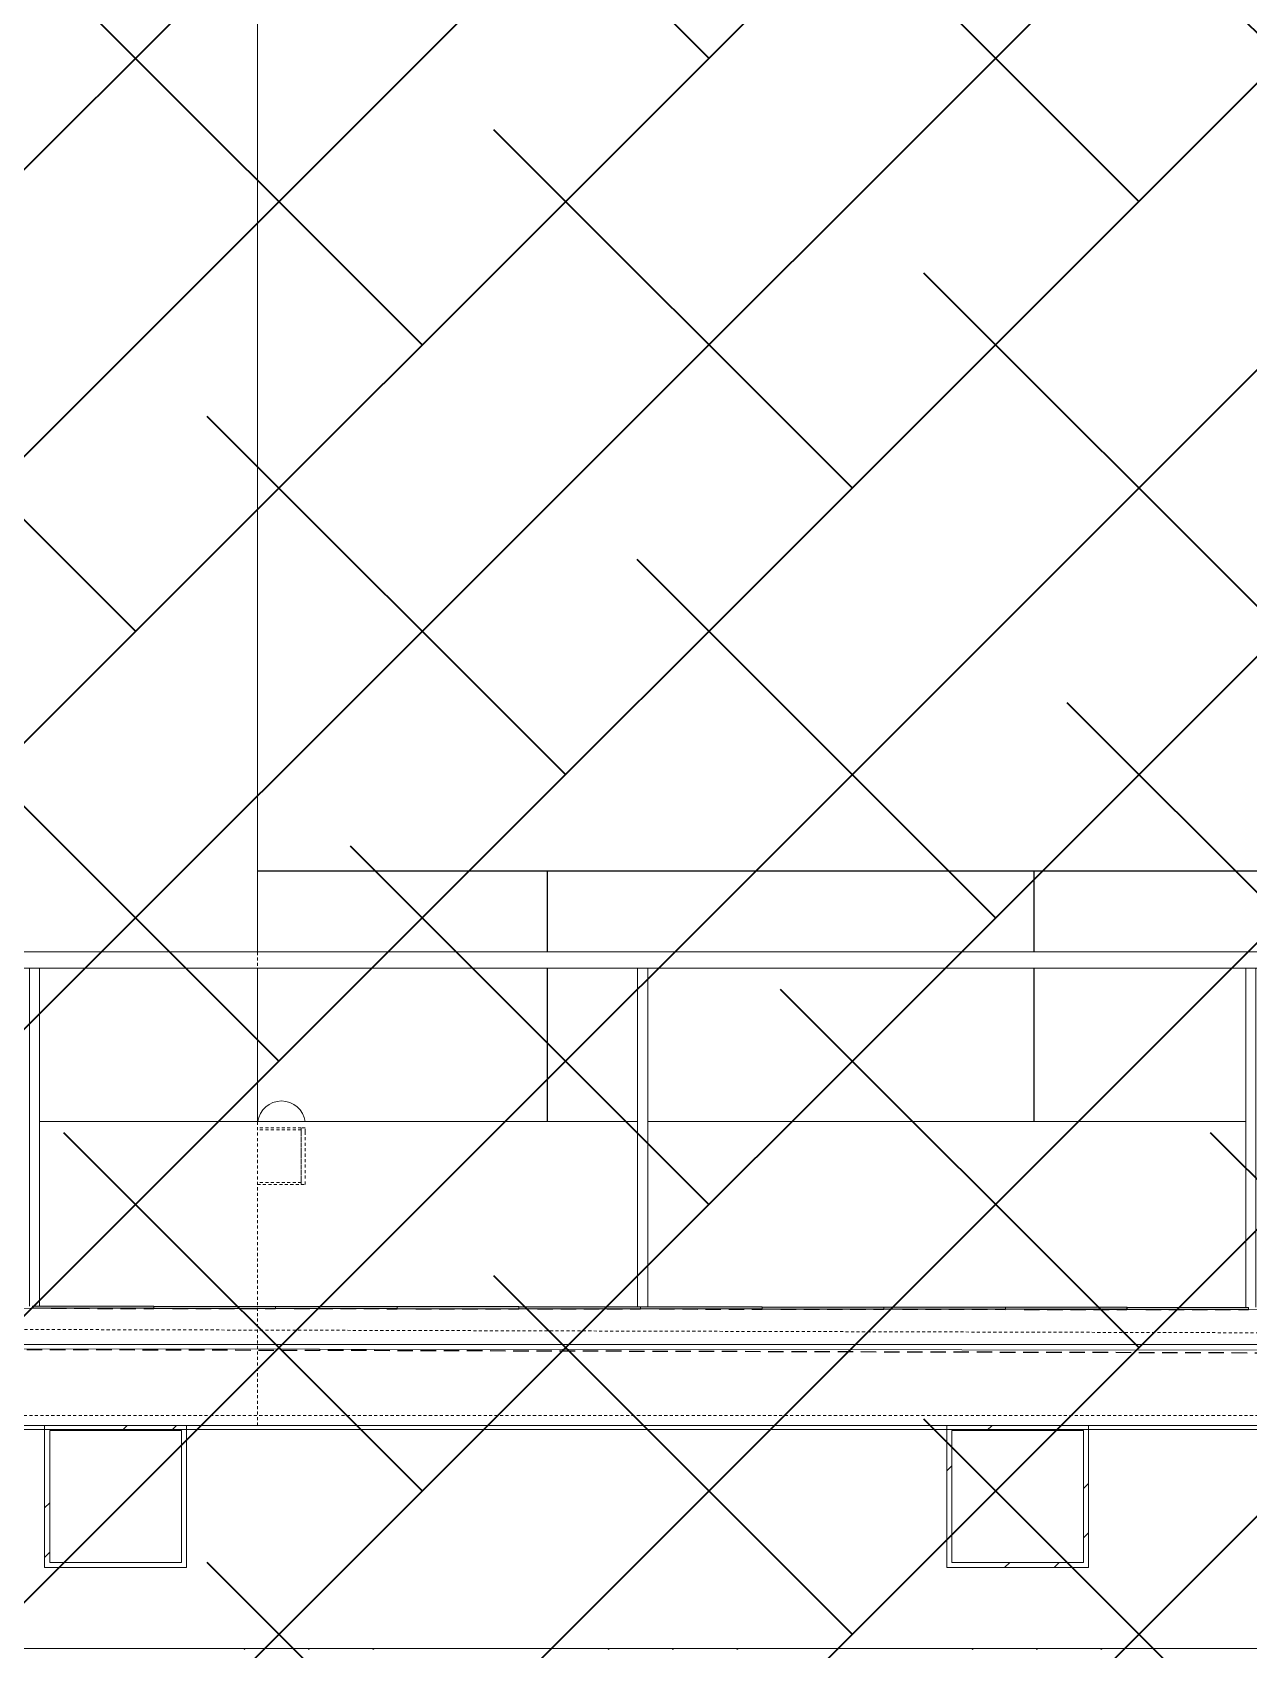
# Model space of a CAD drawing. Header units: millimetres. Extents: x 50357 to 985146, y 723188 to 1803594.
# Drawn here: x 884690 to 887690, y 818792 to 822783 of the extents above; entities that cross this region are included whole.
import ezdxf

# ---------------------------------------------------------------- set-up
doc = ezdxf.new("R2010")
doc.units = ezdxf.units.MM
doc.header["$LTSCALE"] = 3
doc.header["$MEASUREMENT"] = 0
for name, pattern in [('DASHED', [19.05, 12.7, -6.35]), ('HIDDEN', [0.375, 0.25, -0.125]), ('Member Hidden', [4.5, 2.5, -2])]:
    doc.linetypes.add(name, pattern=pattern)
for name, color, linetype, lineweight, true_color in [('A-FLOR-HRAL', 7, 'Continuous', 13, 0x6e6e6e), ('A-FLOR-PATT', 7, 'Continuous', 13, 0x6e6e6e), ('A-GENM', 7, 'Continuous', 13, 0x6e6e6e), ('ADS280_BSteel', 7, 'Continuous', 13, 0x6e6e6e), ('ADS280_CU', 7, 'HIDDEN', 13, 0x6e6e6e), ('ADS280_H', 7, 'Member Hidden', 13, 0x6e6e6e), ('ADS280_S', 7, 'Continuous', 13, 0x6e6e6e), ('E-LITE-EQPM', 7, 'Continuous', 13, 0x6e6e6e), ('Q-SPCQ', 7, 'Continuous', 13, 0x6e6e6e)]:
    doc.layers.add(name, color=color, linetype=linetype, lineweight=lineweight, true_color=true_color)
doc.layers.add('Hatch (CARR)', color=8, linetype='Continuous', lineweight=35)
pattern_1 = [(45, (162427.4, 13871), (-251.4472, 251.4472), []), (45, (162427.4, 14252), (-251.4472, 251.4472), [])]

# ---------------------------------------------------------------- blocks, each defined once
blk = doc.blocks.new('Railing - 25mm-V2-SEC A')
at = {"layer": 'A-FLOR-HRAL'}
for p, q in [((109643.5, 20994.7), (109643.5, 21828.8)), ((109668.5, 20994.4), (109668.5, 21828.8))]:
    blk.add_line(p, q, dxfattribs=at)
blk = doc.blocks.new('Railing - 25mm-V3-SEC A')
at = {"layer": 'A-FLOR-HRAL'}
for p, q in [((111143.5, 20993.1), (111143.5, 21828.8)), ((111168.5, 20992.8), (111168.5, 21828.8))]:
    blk.add_line(p, q, dxfattribs=at)
blk = doc.blocks.new('Railing - 25mm-V4-SEC A')
at = {"layer": 'A-FLOR-HRAL'}
for p, q in [((112643.5, 20992), (112643.5, 21828.8)), ((112668.5, 20992), (112668.5, 21828.8))]:
    blk.add_line(p, q, dxfattribs=at)
blk = doc.blocks.new('Railing - Railing-3272102-SEC A')
for name in ['Railing - 25mm-V2-SEC A', 'Railing - 25mm-V3-SEC A', 'Railing - 25mm-V4-SEC A']:
    blk.add_blockref(name, (0, 0))
blk = doc.blocks.new('Lighting_Fixtures_Area_Floodlight - 150_Watt_Halogen-V61-SEC A')
at = {"layer": 'E-LITE-EQPM'}
blk.add_arc((110265, 21442), 59, 7.8584, 172.1416, dxfattribs=at)
blk = doc.blocks.new('Tactile_Orientation_Line Base - Tactile_Orientation_Line Base-V66-SEC A')
at = {"layer": 'Q-SPCQ'}
blk.add_hatch(color=256, dxfattribs=at).paths.add_polyline_path([(107850.7, 20991.7), (107850.7, 20996.7), (107550.7, 20996.7), (107550.7, 20991.7), (107690.8, 20991.7)], flags=0)
for p, q in [((107550.7, 20996.7), (107850.7, 20996.7)), ((107550.7, 20991.7), (107550.7, 20996.7)), ((107850.7, 20991.7), (107850.7, 20996.7)), ((107850.7, 20991.7), (107550.7, 20991.7))]:
    blk.add_line(p, q, dxfattribs=at)
blk = doc.blocks.new('Railing - Sabco_Joint-V74-SEC A')
at = {"layer": 'A-FLOR-HRAL'}
for p, q in [((110920.5, 22068.8), (110920.5, 22067.8)), ((110920.5, 22068.8), (110921.5, 22068.8)), ((110920.5, 22067.8), (110920.5, 21868.6)), ((110921.5, 22067.8), (110920.5, 22067.8)), ((110921.5, 22067.8), (110921.5, 22068.8)), ((110921.5, 21868.6), (110921.5, 22067.8)), ((110920.5, 21828.8), (110920.5, 21450)), ((110921.5, 21450), (110921.5, 21828.8))]:
    blk.add_line(p, q, dxfattribs=at)
blk = doc.blocks.new('Railing - Sabco_Joint-V75-SEC A')
at = {"layer": 'A-FLOR-HRAL'}
for p, q in [((112120.5, 22068.8), (112120.5, 22067.8)), ((112120.5, 22068.8), (112121.5, 22068.8)), ((112120.5, 22067.8), (112120.5, 21868.6)), ((112121.5, 22067.8), (112120.5, 22067.8)), ((112121.5, 22067.8), (112121.5, 22068.8)), ((112121.5, 21868.6), (112121.5, 22067.8)), ((112120.5, 21828.8), (112120.5, 21450)), ((112121.5, 21450), (112121.5, 21828.8))]:
    blk.add_line(p, q, dxfattribs=at)
blk = doc.blocks.new('Railing - Railing-5125128-SEC A')
at = {"layer": 'A-FLOR-HRAL'}
for p, q in [((110206, 22068.8), (114041, 22068.8)), ((110206, 22068.8), (110920.5, 22068.8)), ((110206, 22067.8), (114041, 22067.8)), ((110921.6, 22068.8), (112120.5, 22068.8)), ((112121.6, 22068.8), (113320.5, 22068.8))]:
    blk.add_line(p, q, dxfattribs=at)
for name in ['Railing - Sabco_Joint-V74-SEC A', 'Railing - Sabco_Joint-V75-SEC A']:
    blk.add_blockref(name, (0, 0))
blk = doc.blocks.new('Top Rail Type - Top Rail_Internal_-5198240-SEC A')
at = {"layer": 'A-FLOR-HRAL'}
for p, q in [((127391.4, 21868.8), (105156, 21868.8)), ((105156, 21828.8), (127391.4, 21828.8))]:
    blk.add_line(p, q, dxfattribs=at)
blk = doc.blocks.new('Built Up Member - S5_BUILT-UP BOX D350xB350xTF12_5xTW12_5 THK-3921807-SEC A')
at = {"layer": 'ADS280_H', "linetype": 'Continuous'}
h = blk.add_hatch(dxfattribs=at)
h.set_pattern_fill('FP_1', color=256, style=0, pattern_type=2)
h.set_pattern_definition(pattern_1)
h.paths.add_polyline_path([(110031, 20350), (110031, 20700), (109681, 20700), (109681, 20350), (110027.9, 20350)], flags=0)
h.paths.add_polyline_path([(109693.5, 20362.5), (109693.5, 20687.5), (110018.5, 20687.5), (110018.5, 20362.5)], flags=0)
at = {"layer": 'ADS280_S'}
for p, q in [((110031, 20700), (109681, 20700)), ((109681, 20700), (109681, 20350)), ((109693.5, 20687.5), (110018.5, 20687.5)), ((109693.5, 20362.5), (109693.5, 20687.5)), ((110018.5, 20687.5), (110018.5, 20362.5)), ((110031, 20350), (110031, 20700)), ((110018.5, 20362.5), (109693.5, 20362.5)), ((109681, 20350), (110031, 20350))]:
    blk.add_line(p, q, dxfattribs=at)
blk = doc.blocks.new('Built Up Member - S5_BUILT-UP BOX D350xB350xTF12_5xTW12_5 THK-V50-SEC A')
at = {"layer": 'ADS280_H', "linetype": 'Continuous'}
h = blk.add_hatch(dxfattribs=at)
h.set_pattern_fill('FP_1', color=256, style=0, pattern_type=2)
h.set_pattern_definition(pattern_1)
h.paths.add_polyline_path([(112256.075593, 20350), (112256.075593, 20700), (111906.075593, 20700), (111906.075593, 20350)], flags=0)
h.paths.add_polyline_path([(112243.575593, 20362.5), (111918.575593, 20362.5), (111918.575593, 20687.5), (112243.575593, 20687.5), (112243.575593, 20541.741496)], flags=0)
at = {"layer": 'ADS280_S'}
for p, q in [((112256.075593, 20700), (111906.075593, 20700)), ((111906.075593, 20700), (111906.075593, 20350)), ((111918.575593, 20687.5), (112243.575593, 20687.5)), ((111918.575593, 20362.5), (111918.575593, 20687.5)), ((112243.575593, 20687.5), (112243.575593, 20362.5)), ((112256.075593, 20350), (112256.075593, 20700)), ((112243.575593, 20362.5), (111918.575593, 20362.5)), ((111906.075593, 20350), (112256.075593, 20350))]:
    blk.add_line(p, q, dxfattribs=at)
blk = doc.blocks.new('PFC-Parallel Flange Channels - CHANNEL 200x250x25-4226822-SEC A')
at = {"layer": 'ADS280_H'}
blk.add_line((104851, 20725), (121075.7, 20725), dxfattribs=at)
blk = doc.blocks.new('Rectangular Hollow Sections - RHS140x80x5-V127-SEC A')
at = {"layer": 'ADS280_H'}
for p, q in [((95864, 21435), (95756, 21435)), ((95864, 21435), (95864, 21425)), ((95864, 21430), (95756, 21430)), ((95864, 21425), (95864, 21305)), ((95864, 21300), (95756, 21300)), ((95756, 21295), (95864, 21295)), ((95864, 21305), (95864, 21295))]:
    blk.add_line(p, q, dxfattribs=at)

msp = doc.modelspace()

# ---------------------------------------------------------------- hatches: boundary and pattern name
at = {"layer": 'A-FLOR-PATT'}
h = msp.add_hatch(dxfattribs=at)
h.set_pattern_fill('FP_4', color=256, style=0, pattern_type=2)
h.set_pattern_definition([(45, (937466.83, 812515.94), (-449.013, 449.013), []), (45, (937625.6, 812515.94), (0, 898.0256), []), (45, (937308.1, 812515.94), (0, 898.0256), [])])
h.paths.add_polyline_path([(895265.3282, 818791.936), (896115.1648, 818791.936), (896115.1648, 818794.936), (875223.4483, 818794.936), (875223.4483, 818791.936), (894415.4916, 818791.936)], flags=0)
at = {"layer": 'Hatch (CARR)'}
h = msp.add_hatch(dxfattribs=at)
h.set_pattern_fill('ANSI38', color=256, scale=4000)
edge = h.paths.add_edge_path()
edge.add_arc((901797.5377, 767882.7787), 65692.9869, 89.447631451, 111.454694143)
edge.add_line((877769.3162, 829023.7069), (843903.652, 829356.155))
edge.add_line((843903.652, 829356.155), (843838.7661, 822738.7897))
edge.add_line((843838.7661, 822738.7897), (855789.2784, 822621.4755))
edge.add_line((855789.2784, 822621.4755), (861630.5158, 818523.1211))
edge.add_line((861630.5158, 818523.1211), (861630.4904, 817844.936))
edge.add_line((861630.4904, 817844.936), (860370.6117, 817844.936))
edge.add_line((860370.6117, 817844.936), (856170.6117, 815594.936))
edge.add_line((856170.6117, 815594.936), (854950.6117, 815594.936))
edge.add_line((854950.6117, 815594.936), (854390.6117, 815294.936))
edge.add_line((854390.6117, 815294.936), (844469.3201, 815294.936))
edge.add_line((844469.3201, 815294.936), (844469.3201, 810194.936))
edge.add_line((844469.3201, 810194.936), (868430.8636, 810194.936))
edge.add_line((868430.8636, 810194.936), (868430.8636, 812102.6672))
edge.add_line((868430.8636, 812102.6672), (875730.6511, 815683.6405))
edge.add_line((875730.6511, 815683.6405), (902430.851, 815683.6405))
edge.add_line((902430.851, 815683.6405), (902430.851, 833572.7128))

# ---------------------------------------------------------------- linework, layer by layer
at = {"layer": 'A-GENM'}
for p, q in [((884707.9553, 820094.936), (886182.9553, 820094.936)), ((886207.9553, 820094.936), (887682.9553, 820094.936))]:
    msp.add_line(p, q, dxfattribs=at)
at = {"layer": 'ADS280_BSteel'}
for p, q in [((885245.4552, 825410.7407), (885245.4552, 820513.583)), ((885245.4552, 820473.736), (885245.4552, 820094.936))]:
    msp.add_line(p, q, dxfattribs=at)
at = {"layer": 'ADS280_CU', "linetype": 'Member Hidden'}
for p, q in [((885363.417, 820079.936), (885353.417, 820079.936)), ((885353.417, 819949.936), (885353.417, 820069.936)), ((885363.417, 820069.936), (885363.417, 819949.936)), ((885353.417, 819939.936), (885363.417, 819939.936))]:
    msp.add_line(p, q, dxfattribs=at)
for centre, start_param, end_param in [((885353.417, 820069.936), 4.71238898, 6.283185307), ((885363.417, 820069.936), 4.71238898, 6.283185307), ((885353.417, 819949.936), 3.141592654, 4.71238898), ((885363.417, 819949.936), 3.141592654, 4.71238898)]:
    msp.add_ellipse(centre, major_axis=(0, 10), ratio=0.000005146, start_param=start_param, end_param=end_param, dxfattribs=at)
at = {"layer": 'ADS280_H'}
for p, q in [((885245.4552, 820513.5334), (885245.4552, 820473.7856)), ((885245.4552, 820094.8863), (885245.4552, 819344.9739)), ((902430.851, 819534.3964), (879890.4552, 819594.9358))]:
    msp.add_line(p, q, dxfattribs=at)
at = {"layer": 'ADS280_H', "linetype": 'DASHED', "lineweight": 25}
for p, q in [((884736.1906, 819634.3088), (884990.1041, 819634.0349)), ((885036.1847, 819633.9852), (885290.1128, 819633.7113)), ((885336.2, 819633.6616), (885590.1041, 819633.3877)), ((885636.1944, 819633.338), (885890.1128, 819633.0641)), ((885936.21, 819633.0143), (886190.1041, 819632.7405)), ((886236.2048, 819632.6907), (886490.1128, 819632.4168)), ((886536.2208, 819632.3671), (886790.1041, 819632.0932)), ((886836.2159, 819632.0435), (887090.1128, 819631.7696)), ((887136.2322, 819631.7199), (887390.1041, 819631.446)), ((887436.2277, 819631.3962), (887690.1128, 819631.1224)), ((902430.851, 819484.3966), (883329.3713, 819535.6997))]:
    msp.add_line(p, q, dxfattribs=at)
at = {"layer": 'ADS280_S'}
for p, q in [((902430.851, 819615.1433), (879890.4553, 819639.459)), ((902430.851, 819544.936), (879890.4552, 819544.936)), ((879890.4553, 819539.459), (902430.851, 819515.1433)), ((872573.4552, 819344.936), (902430.851, 819344.936)), ((873600.4552, 819334.936), (902430.851, 819334.936)), ((902430.851, 818794.936), (875223.4483, 818794.936))]:
    msp.add_line(p, q, dxfattribs=at)

# ---------------------------------------------------------------- block references
at = {"layer": 'A-FLOR-HRAL'}
for name in ['Railing - Railing-5125128-SEC A', 'Top Rail Type - Top Rail_Internal_-5198240-SEC A', 'Railing - Railing-3272102-SEC A']:
    msp.add_blockref(name, (775039.4296, 798644.936), dxfattribs=at)
at = {"layer": 'ADS280_BSteel', "linetype": 'Member Hidden'}
for name, p in [('Rectangular Hollow Sections - RHS140x80x5-V127-SEC A', (789489.4298, 798644.936)), ('PFC-Parallel Flange Channels - CHANNEL 200x250x25-4226822-SEC A', (775039.4296, 798644.936)), ('Built Up Member - S5_BUILT-UP BOX D350xB350xTF12_5xTW12_5 THK-3921807-SEC A', (775039.4296, 798644.936)), ('Built Up Member - S5_BUILT-UP BOX D350xB350xTF12_5xTW12_5 THK-V50-SEC A', (775039.4296, 798644.936))]:
    msp.add_blockref(name, p, dxfattribs=at)
at = {"layer": 'E-LITE-EQPM'}
msp.add_blockref('Lighting_Fixtures_Area_Floodlight - 150_Watt_Halogen-V61-SEC A', (775039.4296, 798644.936), dxfattribs=at)
at = {"layer": 'Q-SPCQ'}
for p in [(777139.4383, 798642.6706), (777439.4296, 798642.347), (777739.4383, 798642.0234), (778039.4296, 798641.6998), (778339.4383, 798641.3761), (778639.4296, 798641.0525), (778939.4383, 798640.7289), (779239.4296, 798640.4053), (779539.4383, 798640.0817), (779839.4296, 798639.7581)]:
    msp.add_blockref('Tactile_Orientation_Line Base - Tactile_Orientation_Line Base-V66-SEC A', p, dxfattribs=at)

doc.saveas('drawing.dxf')
